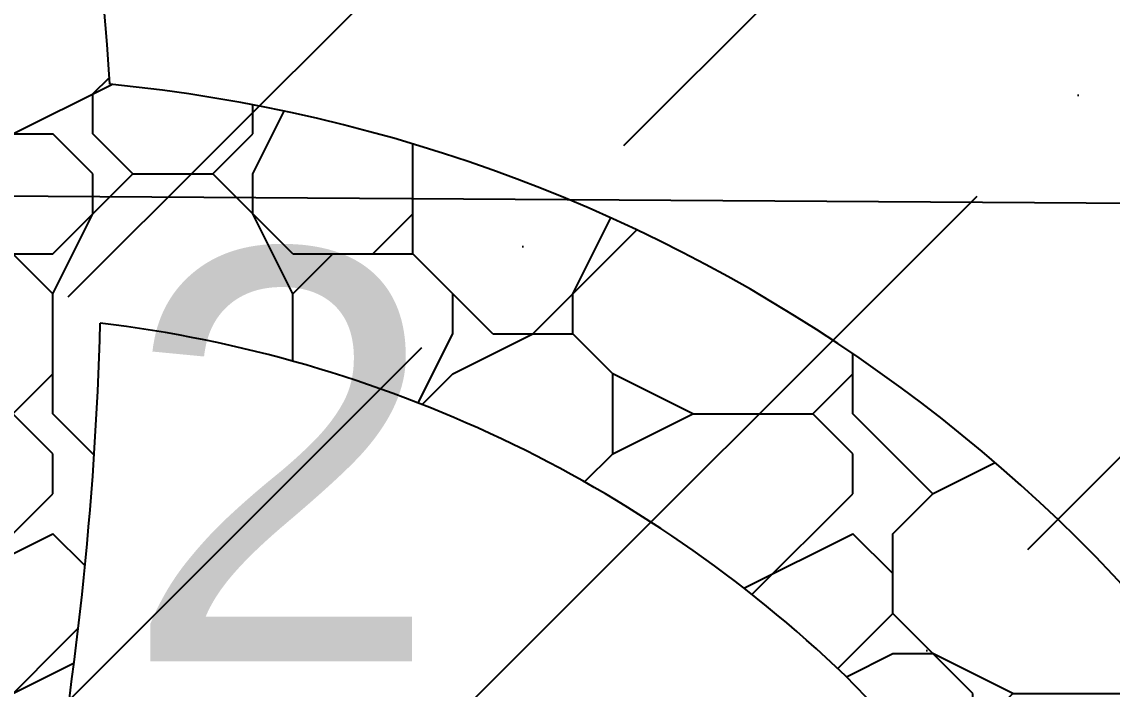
# Model space of a CAD drawing. Header units: millimetres. Extents: x 648844 to 649530, y 1246379 to 1246752.
# Drawn here: x 649238.89 to 649248.43, y 1246491.31 to 1246497.15 of the extents above; entities that cross this region are included whole.
import ezdxf

# ---------------------------------------------------------------- set-up
doc = ezdxf.new("R2010")
doc.units = ezdxf.units.MM
doc.header["$LTSCALE"] = 20
doc.header["$MEASUREMENT"] = 0
doc.layers.get('0').update_dxf_attribs({"linetype": 'CONTINUOUS'})
doc.layers.add('acera', color=8, linetype='CONTINUOUS')
doc.layers.add('quebrada', color=5, linetype='CONTINUOUS')
doc.styles.add('MINIMO', font='arial.ttf', dxfattribs={"height": 3.6})
pattern_1 = [(0, (2687.656187323621, -252.1344165771734), (7, 7), [2.1, -2.45, 0.35, -2.1]), (0, (2690.456187323667, -250.7344165772665), (7, 7), [0.35, -1.75, 1.4, -3.5]), (0, (2691.506187323597, -250.3844165771734), (7, 7), [0.35, -6.649999999999999]), (0, (2688.35618732369, -250.0344165770803), (7, 7), [1.4, -5.600000000000001]), (0, (2687.656187323621, -249.3344165771268), (7, 7), [0.7000000000000001, -6.3]), (0, (2692.556187323644, -248.6344165771734), (7, 7), [0.7000000000000001, -0.35, 0.35, -5.600000000000001]), (0, (2689.756187323597, -248.2844165770803), (7, 7), [1.05, -5.95]), (0, (2688.006187323597, -247.5844165771268), (7, 7), [0.7000000000000001, -6.3]), (0, (2690.806187323644, -246.8844165771734), (7, 7), [0.35, -2.1, 1.05, -3.5]), (0, (2689.406187323621, -246.5344165770803), (7, 7), [0.7000000000000001, -6.3]), (0, (2691.85618732369, -246.18441657722), (7, 7), [0.7000000000000001, -6.3]), (0, (2690.456187323667, -245.8344165771268), (7, 7), [0.7000000000000001, -6.3]), (0, (2693.256187323597, -245.4844165772665), (7, 7), [0.7000000000000001, -6.3]), (90, (2687.306187323644, -252.1344165771734), (-6.999999999999999, 7), [1.4, -0.35, 0.7000000000000001, -2.8, 1.4, -0.35]), (90, (2687.656187323621, -247.5844165771268), (-6.999999999999999, 7), [0.35, -6.649999999999999]), (90, (2688.706187323667, -249.68441657722), (-6.999999999999999, 7), [0.7000000000000001, -1.4, 0.35, -4.55]), (90, (2689.056187323644, -248.6344165771734), (-6.999999999999999, 7), [0.7000000000000001, -1.4, 1.05, -3.850000000000001]), (90, (2690.10618732369, -250.3844165771734), (-6.999999999999999, 7), [0.35, -3.5, 0.7000000000000001, -0.35, 0.7000000000000001, -1.4]), (90, (2690.456187323667, -251.0844165771268), (-6.999999999999999, 7), [0.35, -6.649999999999999]), (90, (2691.156187323621, -248.9844165772665), (-6.999999999999999, 7), [0.35, -0.35, 1.05, -5.25]), (90, (2691.506187323597, -250.0344165770803), (-6.999999999999999, 7), [0.7000000000000001, -2.8, 0.35, -0.35, 0.35, -2.45]), (90, (2692.206187323667, -251.7844165770803), (-6.999999999999999, 7), [1.05, -5.95]), (90, (2692.906187323621, -246.5344165770803), (-6.999999999999999, 7), [0.35, -0.35, 0.35, -5.95]), (90, (2693.256187323597, -248.2844165770803), (-6.999999999999999, 7), [1.05, -5.95]), (90, (2694.131187323597, -248.80941657722), (-6.999999999999999, 7), [0.35, -6.649999999999999]), (45, (2689.756187323597, -252.1344165771734), (7.771561172376096e-16, 7.000000000133173), [0.4949700000000001, -9.4045249368]), (45, (2689.056187323644, -245.4844165772665), (7.771561172376096e-16, 7.000000000133173), [0.4949700000000001, -1.48491, 1.48491, -6.434704936799999]), (45, (2689.756187323597, -246.5344165770803), (7.771561172376096e-16, 7.000000000133173), [0.9899400000000002, -2.4748738, 0.4949700000000001, -5.9397111368]), (45, (2691.156187323621, -246.8844165771734), (7.771561172376096e-16, 7.000000000133173), [0.9899400000000002, -3.464825, 0.4949700000000001, -4.9497599368]), (45, (2688.35618732369, -250.0344165770803), (7.771561172376096e-16, 7.000000000133173), [0.4949700000000001, -9.4045249368]), (45, (2690.10618732369, -250.0344165770803), (7.771561172376096e-16, 7.000000000133173), [1.484924, -8.414570936799999]), (45, (2691.506187323597, -249.3344165771268), (7.771561172376096e-16, 7.000000000133173), [0.4949700000000001, -2.969848, 0.4949700000000001, -5.9397069368]), (45, (2692.556187323644, -248.6344165771734), (7.771561172376096e-16, 7.000000000133173), [0.9899400000000002, -8.9095549368]), (45, (2693.956187323667, -248.6344165771734), (7.771561172376096e-16, 7.000000000133173), [0.9899400000000002, -8.9095549368]), (45, (2693.956187323667, -250.7344165772665), (7.771561172376096e-16, 7.000000000133173), [0.4949700000000001, -9.4045249368]), (45, (2693.256187323597, -247.2344165772665), (7.771561172376096e-16, 7.000000000133173), [0.4949700000000001, -9.4045249368]), (45, (2692.556187323644, -246.18441657722), (7.771561172376096e-16, 7.000000000133173), [0.4949700000000001, -9.4045249368]), (45, (2693.956187323667, -245.4844165772665), (7.771561172376096e-16, 7.000000000133173), [0.4949700000000001, -9.4045249368]), (45, (2687.306187323644, -245.4844165772665), (7.771561172376096e-16, 7.000000000133173), [0.4949700000000001, -9.4045249368]), (45, (2690.806187323644, -248.2844165770803), (7.771561172376096e-16, 7.000000000133173), [0.4949700000000001, -9.4045249368]), (45, (2691.506187323597, -245.4844165772665), (7.771561172376096e-16, 7.000000000133173), [0.4949700000000001, -3.464825, 0.4949700000000001, -5.444729936799999]), (45, (2688.35618732369, -249.3344165771268), (7.771561172376096e-16, 7.000000000133173), [0.9899400000000002, -8.9095549368]), (45, (2688.35618732369, -247.5844165771268), (7.771561172376096e-16, 7.000000000133173), [1.48491, -8.414584936799999]), (135, (2687.656187323621, -249.3344165771268), (-7.000000000133173, 7.771561172376096e-16), [0.74249, -9.1570049368]), (135, (2691.506187323597, -249.68441657722), (-7.000000000133173, 7.771561172376096e-16), [0.4949700000000001, -9.4045249368]), (135, (2693.60618732369, -248.6344165771734), (-7.000000000133173, 7.771561172376096e-16), [0.4949700000000001, -9.4045249368]), (135, (2691.156187323621, -247.2344165772665), (-7.000000000133173, 7.771561172376096e-16), [0.4949700000000001, -9.4045249368]), (135, (2691.506187323597, -246.18441657722), (-7.000000000133173, 7.771561172376096e-16), [0.4949700000000001, -9.4045249368]), (135, (2690.456187323667, -245.8344165771268), (-7.000000000133173, 7.771561172376096e-16), [0.4949700000000001, -9.4045249368]), (135, (2691.85618732369, -246.18441657722), (-7.000000000133173, 7.771561172376096e-16), [0.4949700000000001, -9.4045249368]), (135, (2687.656187323621, -250.3844165771734), (-7.000000000133173, 7.771561172376096e-16), [0.4949700000000001, -9.4045249368]), (135, (2689.056187323644, -247.93441657722), (-7.000000000133173, 7.771561172376096e-16), [0.4949700000000001, -9.4045249368]), (135, (2689.056187323644, -250.0344165770803), (-7.000000000133173, 7.771561172376096e-16), [0.9899400000000002, -8.9095549368]), (135, (2690.456187323667, -250.7344165772665), (-7.000000000133173, 7.771561172376096e-16), [0.9899400000000002, -8.9095549368]), (135, (2693.256187323597, -246.8844165771734), (-7.000000000133173, 7.771561172376096e-16), [0.9899400000000002, -8.9095549368]), (135, (2691.156187323621, -248.6344165771734), (-7.000000000133173, 7.771561172376096e-16), [0.4949700000000001, -9.4045249368]), (135, (2692.206187323667, -250.7344165772665), (-7.000000000133173, 7.771561172376096e-16), [0.9899400000000002, -5.939696000000001, 0.4949700000000001, -2.4748889368]), (135, (2688.006187323597, -247.5844165771268), (-7.000000000133173, 7.771561172376096e-16), [0.9899400000000002, -1.9798989, 0.9899400000000002, -5.9397160368]), (135, (2687.306187323644, -251.43441657722), (-7.000000000133173, 7.771561172376096e-16), [0.9898, -2.4752, 0.9898, -2.4752, 0.4949, -2.4745949368]), (26.56505118, (2689.756187323597, -250.0344165770803), (7.000000000000657, 3.569913253897994e-10), [1.5652, -0.7826, 0.7826, -12.522075839]), (26.56505118, (2690.806187323644, -245.8344165771268), (7.000000000000657, 3.569913253897994e-10), [1.5652, -14.087275839]), (26.56505118, (2690.806187323644, -250.7344165772665), (7.000000000000657, 3.569913253897994e-10), [0.7826, -14.869875839]), (26.56505118, (2687.656187323621, -250.3844165771734), (7.000000000000657, 3.569913253897994e-10), [0.7826, -14.869875839]), (26.56505118, (2689.056187323644, -248.6344165771734), (7.000000000000657, 3.569913253897994e-10), [0.7826, -14.869875839]), (26.56505118, (2687.656187323621, -247.93441657722), (7.000000000000657, 3.569913253897994e-10), [0.7826, -14.869875839]), (63.43494882, (2688.706187323667, -247.2344165772665), (3.569905482336821e-10, 7.000000000000657), [0.7825999999999981, -14.86987583899997]), (63.43494882, (2691.156187323621, -247.2344165772665), (3.569905482336821e-10, 7.000000000000657), [0.7825999999999981, -14.86987583899997]), (63.43494882, (2691.85618732369, -252.1344165771734), (3.569905482336821e-10, 7.000000000000657), [0.7825999999999981, -14.86987583899997]), (63.43494882, (2687.306187323644, -248.2844165770803), (3.569905482336821e-10, 7.000000000000657), [0.7825999999999981, -14.86987583899997]), (63.43494882, (2690.10618732369, -251.7844165770803), (3.569905482336821e-10, 7.000000000000657), [0.7825999999999981, -5.478199999999984, 0.7825999999999981, -8.60907583899997]), (116.56505118, (2689.056187323644, -245.8344165771268), (-3.569913253897994e-10, 7.000000000000657), [0.7826, -14.869875839]), (116.56505118, (2693.256187323597, -247.2344165772665), (-3.569913253897994e-10, 7.000000000000657), [0.7826, -14.869875839]), (116.56505118, (2690.10618732369, -245.8344165771268), (-3.569913253897994e-10, 7.000000000000657), [0.7826, -14.869875839]), (116.56505118, (2687.306187323644, -249.68441657722), (-3.569913253897994e-10, 7.000000000000657), [0.7826, -14.869875839]), (153.43494882, (2692.556187323644, -250.7344165772665), (-7.000000000000657, 3.569928797020339e-10), [0.7826, -14.869875839]), (153.43494882, (2693.956187323667, -248.9844165772665), (-7.000000000000657, 3.569928797020339e-10), [0.7826, -14.869875839]), (153.43494882, (2689.756187323597, -248.2844165770803), (-7.000000000000657, 3.569928797020339e-10), [0.7826, -14.869875839]), (153.43494882, (2690.806187323644, -246.8844165771734), (-7.000000000000657, 3.569928797020339e-10), [0.7826, -14.869875839]), (153.43494882, (2693.256187323597, -245.4844165772665), (-7.000000000000657, 3.569928797020339e-10), [0.7826, -14.869875839]), (153.43494882, (2688.35618732369, -252.1344165771734), (-7.000000000000657, 3.569928797020339e-10), [1.1739, -14.478575839])]

msp = doc.modelspace()

# ---------------------------------------------------------------- hatches: boundary and pattern name
h = msp.add_hatch()
h.set_pattern_fill('ANSI36', scale=20, style=0)
h.set_pattern_definition([(45, (-526.4316489867633, -3378.367883687839), (1.325825214724777, 4.861359120657514), [6.25, -1.25, 0, -1.25])])
h.paths.add_polyline_path([(649188.8489360636, 1246478.707731926), (649215.2214069526, 1246513.043391474), (649317.348885952, 1246513.661012395), (649322.291343771, 1246459.303611518), (649201.5072083384, 1246459.303611518)])
h.paths.add_polyline_path([(649253.0038721092, 1246474.230662723), (649282.477951251, 1246474.230662723), (649282.477951251, 1246479.656447173), (649253.0038721092, 1246479.656447173)], flags=24)
at = {"layer": 'acera'}
h = msp.add_hatch(dxfattribs=at)
h.set_pattern_fill('PETRA11,_O', color=9, scale=7, pattern_type=2)
h.set_pattern_definition(pattern_1)
edge = h.paths.add_edge_path()
edge.add_line((649234.2343983679, 1246507.38634085), (649236.7489994469, 1246507.223435928))
edge.add_arc((649215.0816210376, 1246495.543530465), 22.51845992242777, 2.824838986737046, 31.72990453031221)
edge.add_arc((649212.9838219167, 1246495.001621302), 26.72370512844602, 3.440714407790697, 27.21558403803163)
edge.add_line((649239.6593557697, 1246496.605463392), (649239.575906383, 1246494.514395328))
edge.add_line((649237.5727180141, 1246496.653302539), (649237.6403487768, 1246494.577945786))
edge.add_arc((649209.8707786619, 1246494.711784258), 27.76989263756363, 349.8371728147804, 359.73196895227)
edge.add_arc((649209.7244152238, 1246495.314809201), 29.86222005804603, 349.3209683328744, 358.4640850656652)
edge.add_line((649237.204969773, 1246489.811893095), (649239.0694418917, 1246489.781130799))
h = msp.add_hatch(dxfattribs=at)
h.set_pattern_fill('PETRA11,_O', color=9, scale=7, pattern_type=2)
h.set_pattern_definition(pattern_1)
h.paths.add_polyline_path([(649239.6593557697, 1246496.605463392), (649239.575906383, 1246494.514395328, -0.1625613296744278), (649246.0979409702, 1246491.42587793, -0.2206739146544385), (649251.3675965632, 1246476.490621629, -0.02987294843668379), (649251.0813002615, 1246473.321395493), (649253.2791916942, 1246473.336240787, 0.02297120324667406), (649253.4737738379, 1246476.214105794, 0.07902608016515238), (649252.1389704172, 1246485.983234534), (649250.9928843589, 1246488.532256466, 0.2666995110986915)])

# ---------------------------------------------------------------- linework, layer by layer
at = {"layer": 'acera', "color": 9}
for centre, radius, start, end in [((649212.9838219167, 1246495.001621302), 26.72370512844602, 3.440714406504818, 27.21558403108419), ((649238.2967007441, 1246482.700647017), 13.97142609561103, 24.67025917828516, 84.40295546910276), ((649209.7244152238, 1246495.314809201), 29.86222005804603, 349.3209683354049, 358.4640850652767), ((649238.212669449, 1246483.205080417), 11.39118162023974, 46.19342860945422, 83.12666753072428), ((649232.6366722978, 1246478.279011132), 18.81610642112318, 354.5460514115549, 44.32302430171808)]:
    msp.add_arc(centre, radius, start, end, dxfattribs=at)
at = {"layer": 'quebrada', "color": 0}
msp.add_line((649202.0270295722, 1246495.8649613), (649319.0353160363, 1246495.113569099), dxfattribs=at)

# ---------------------------------------------------------------- texts
at = {"layer": 'quebrada', "insert": (649220.4758229349, 1246495.154304001), "char_height": 3.6000000018, "width": 22.21845840128659, "attachment_point": 1, "style": 'MINIMO'}
msp.add_mtext('AREA # 2', dxfattribs=at)

doc.saveas('drawing.dxf')
